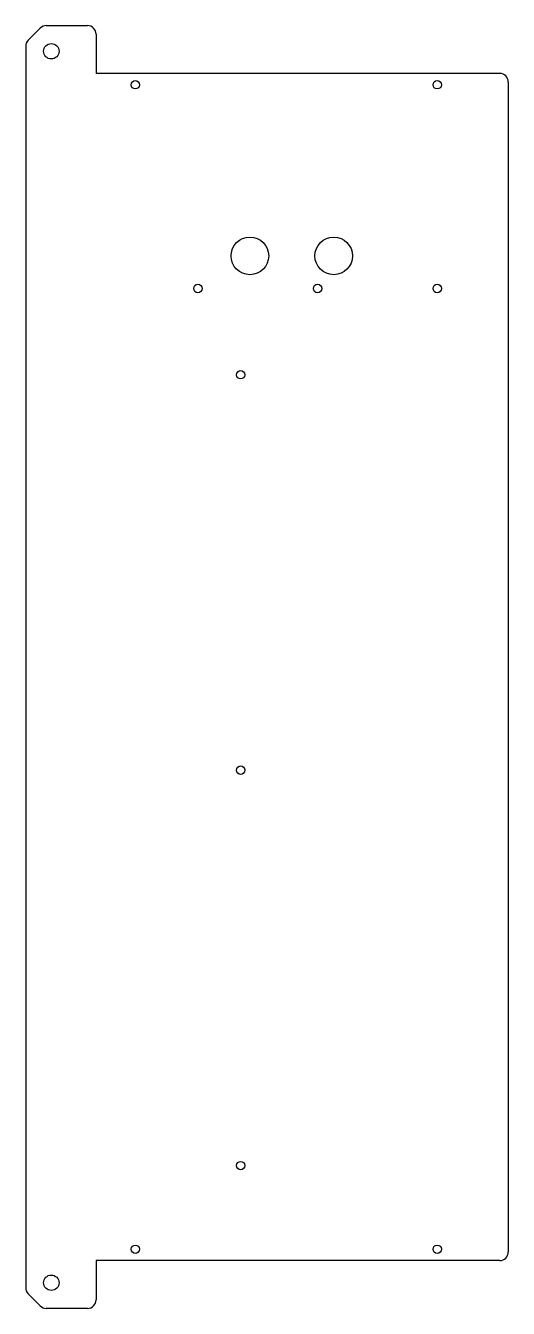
# Model space of a CAD drawing. Header units: millimetres. Extents: x -152 to 130, y -376 to 376.
import ezdxf

# ---------------------------------------------------------------- set-up
doc = ezdxf.new("R2010")
doc.units = ezdxf.units.MM

msp = doc.modelspace()

# ---------------------------------------------------------------- linework, layer by layer
at = {"color": 7, "linetype": 'Continuous', "lineweight": 25}
for p, q in [((-150.38, 366.96), (-143.3, 374.04)), ((-139.77, 375.5), (-115.64, 375.5)), ((-110.64, 370.5), (-110.64, 347.5)), ((-151.84, 363.43), (-151.84, -363.43)), ((125.44, 347.5), (-110.64, 347.5)), ((130.44, 342.5), (130.44, -342.5)), ((-110.64, -347.5), (-110.64, -370.5)), ((125.44, -347.5), (-110.64, -347.5)), ((-143.3, -374.04), (-150.38, -366.96)), ((-115.64, -375.5), (-139.77, -375.5))]:
    msp.add_line(p, q, dxfattribs=at)
for centre, radius in [((-136.84, 360.5), 4.5), ((-87.72, 340.9), 2.45), ((88.89, 340.9), 2.45), ((-20.7, 240.7), 11), ((28.3, 240.7), 11), ((-51.1, 221.6), 2.45), ((18.9, 221.6), 2.45), ((88.9, 221.6), 2.45), ((-26.1, 171.1), 2.45), ((-26.1, -60.4), 2.45), ((-26.1, -291.9), 2.45), ((-87.72, -340.9), 2.45), ((88.89, -340.9), 2.45), ((-136.84, -360.5), 4.5)]:
    msp.add_circle(centre, radius, dxfattribs=at)
for centre, start, end in [((-139.77, 370.5), 90, 135), ((-115.64, 370.5), 0, 90), ((-146.84, 363.43), 135, 180), ((125.44, 342.5), 0, 90), ((125.44, -342.5), 270, 0), ((-146.84, -363.43), 180, 225), ((-139.77, -370.5), 225, 270), ((-115.64, -370.5), 270, 0)]:
    msp.add_arc(centre, 5, start, end, dxfattribs=at)

doc.saveas('drawing.dxf')
